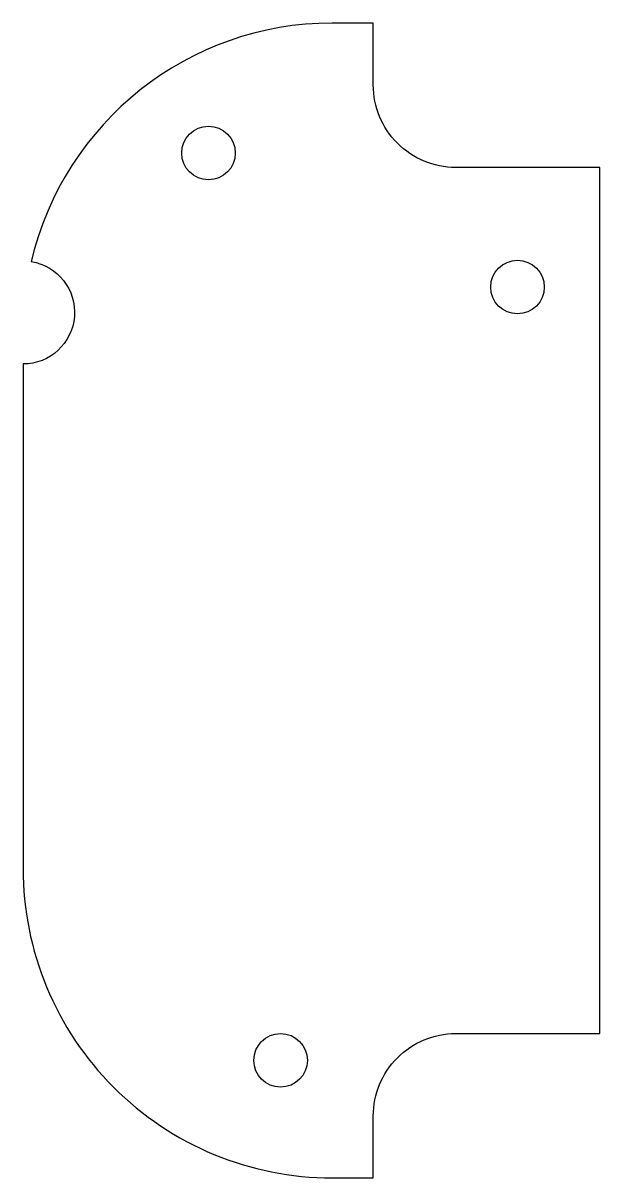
# Model space of a CAD drawing. Header units: millimetres. Extents: x -14 to 14, y -28 to 28.
import ezdxf

# ---------------------------------------------------------------- set-up
doc = ezdxf.new("R2010")
doc.units = ezdxf.units.MM

msp = doc.modelspace()

# ---------------------------------------------------------------- linework, layer by layer
msp.add_lwpolyline([(-13.601, 16.437, -0.922894), (-14, 11.469), (-14, -13, 0.414214), (1, -28), (3, -28), (3, -25, -0.414214), (7, -21), (14, -21), (14, 21), (7, 21, -0.414214), (3, 25), (3, 28), (1, 28, 0.348013)], format="xyb", close=True)
for centre in [(-5, 21.7), (10, 15.2), (-1.5, -22.3)]:
    msp.add_circle(centre, 1.3)

doc.saveas('drawing.dxf')
